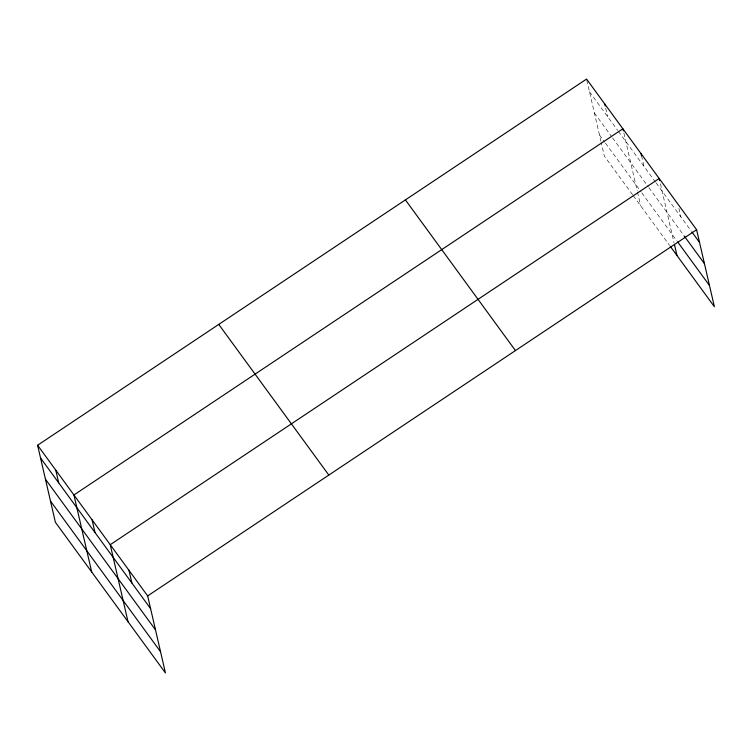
<?xml version="1.0" encoding="UTF-8"?>
<svg xmlns="http://www.w3.org/2000/svg" width="752" height="752" viewBox="0 0 752 752"><rect width="100%" height="100%" fill="white"/><g stroke="black" fill="none" stroke-linecap="round" stroke-linejoin="round"><path stroke-width="0.56" stroke-dasharray="3.76 2.82" d="M589.493 91.791L617.749 130.463M618.417 131.384L655.415 182.022M656.082 182.943L691.238 231.071M594.39 113.007L611.207 136.027M612.551 137.87L648.205 186.665M648.873 187.586L684.358 236.166M599.438 134.862L604.824 142.231M605.492 143.153L641.146 191.948M641.813 192.869L676.932 240.95M632.592 194.749L604.335 156.078L601.158 142.288M633.259 195.67L669.581 245.396M678.887 208.351L680.851 216.849M660.425 183.808L674.036 242.793M641.531 155.758L643.975 166.371M623.859 133.019L637.226 190.952M637.48 192.014L640.657 205.804M605.698 108.166L607.654 116.654M586.804 80.116L600.914 141.226"/><path stroke-width="1.13" d="M37.6 445.25L147.665 595.922L165.44 672.946L55.385 522.273L37.6 445.25L586.56 79.054L696.615 229.727L714.4 306.75L670.258 246.318M147.665 595.922L696.615 229.727M691.934 232.02L699.557 242.454M684.358 236.166L704.455 263.67M677.627 241.89L709.503 285.534M405.403 199.9L515.458 350.573M218.757 324.413L328.821 475.076M40.542 457.987L150.597 608.65M45.44 479.203L155.495 629.866M50.487 501.058L160.543 651.73M659.683 180.621L659.194 178.497L110.243 544.692L128.019 621.716M674.535 244.917L676.979 255.52M641.033 153.634L641.531 155.758M623.37 130.904L622.882 128.78L73.922 494.976L91.706 571.999M604.721 103.917L605.21 106.041M128.949 570.307L131.891 583.044M92.082 519.829L95.025 532.566M55.761 470.113L58.703 482.85"/></g></svg>
